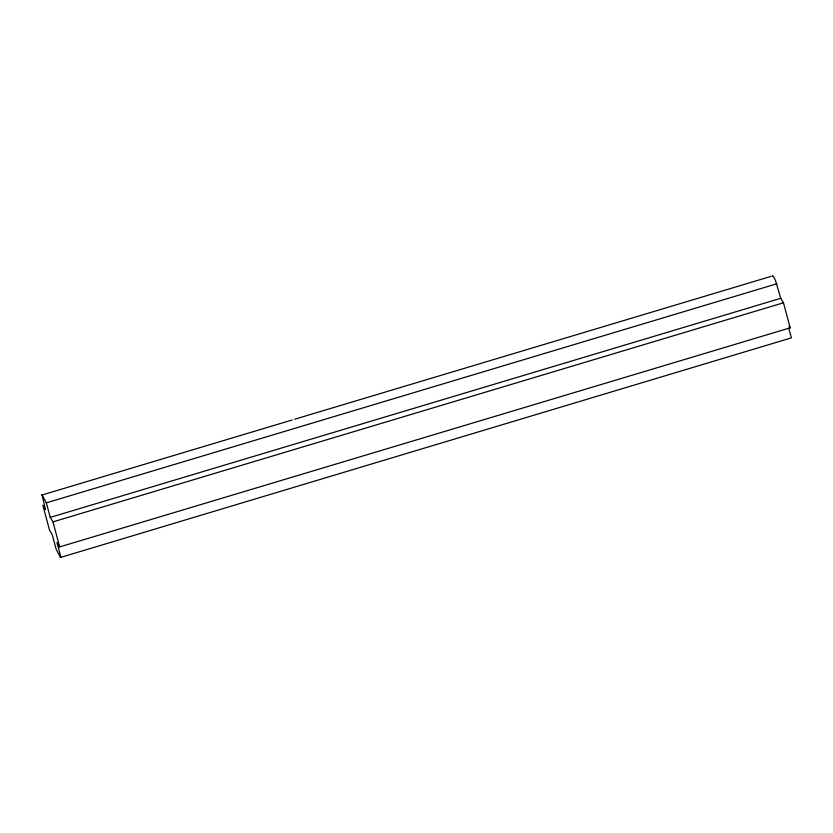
<?xml version="1.0" encoding="UTF-8"?>
<svg xmlns="http://www.w3.org/2000/svg" width="833" height="833" viewBox="0 0 833 833"><rect width="100%" height="100%" fill="white"/><g stroke="black" fill="none" stroke-linecap="round" stroke-linejoin="round"><path stroke-width="1.25" d="M788.757 328.181L791.35 337.875L60.476 557.464L56.144 549.228L52.25 534.692L49.532 530.204L42.827 505.173L45.544 509.661L42.014 494.625L46.336 502.861L50.23 517.397L52.958 521.885L59.664 546.917L790.173 327.827L783.468 302.796L780.75 298.308L775.44 280.336L773.711 276.91L772.524 275.536L772.17 276.035M41.65 495.125L292.216 419.978M294.715 419.228L770.921 276.41M46.336 502.861L776.856 283.772M50.23 517.397L780.75 298.308M52.958 521.885L783.468 302.796M789.09 326.026L790.173 327.827M59.664 546.917L56.936 542.429L60.83 556.965"/></g></svg>
